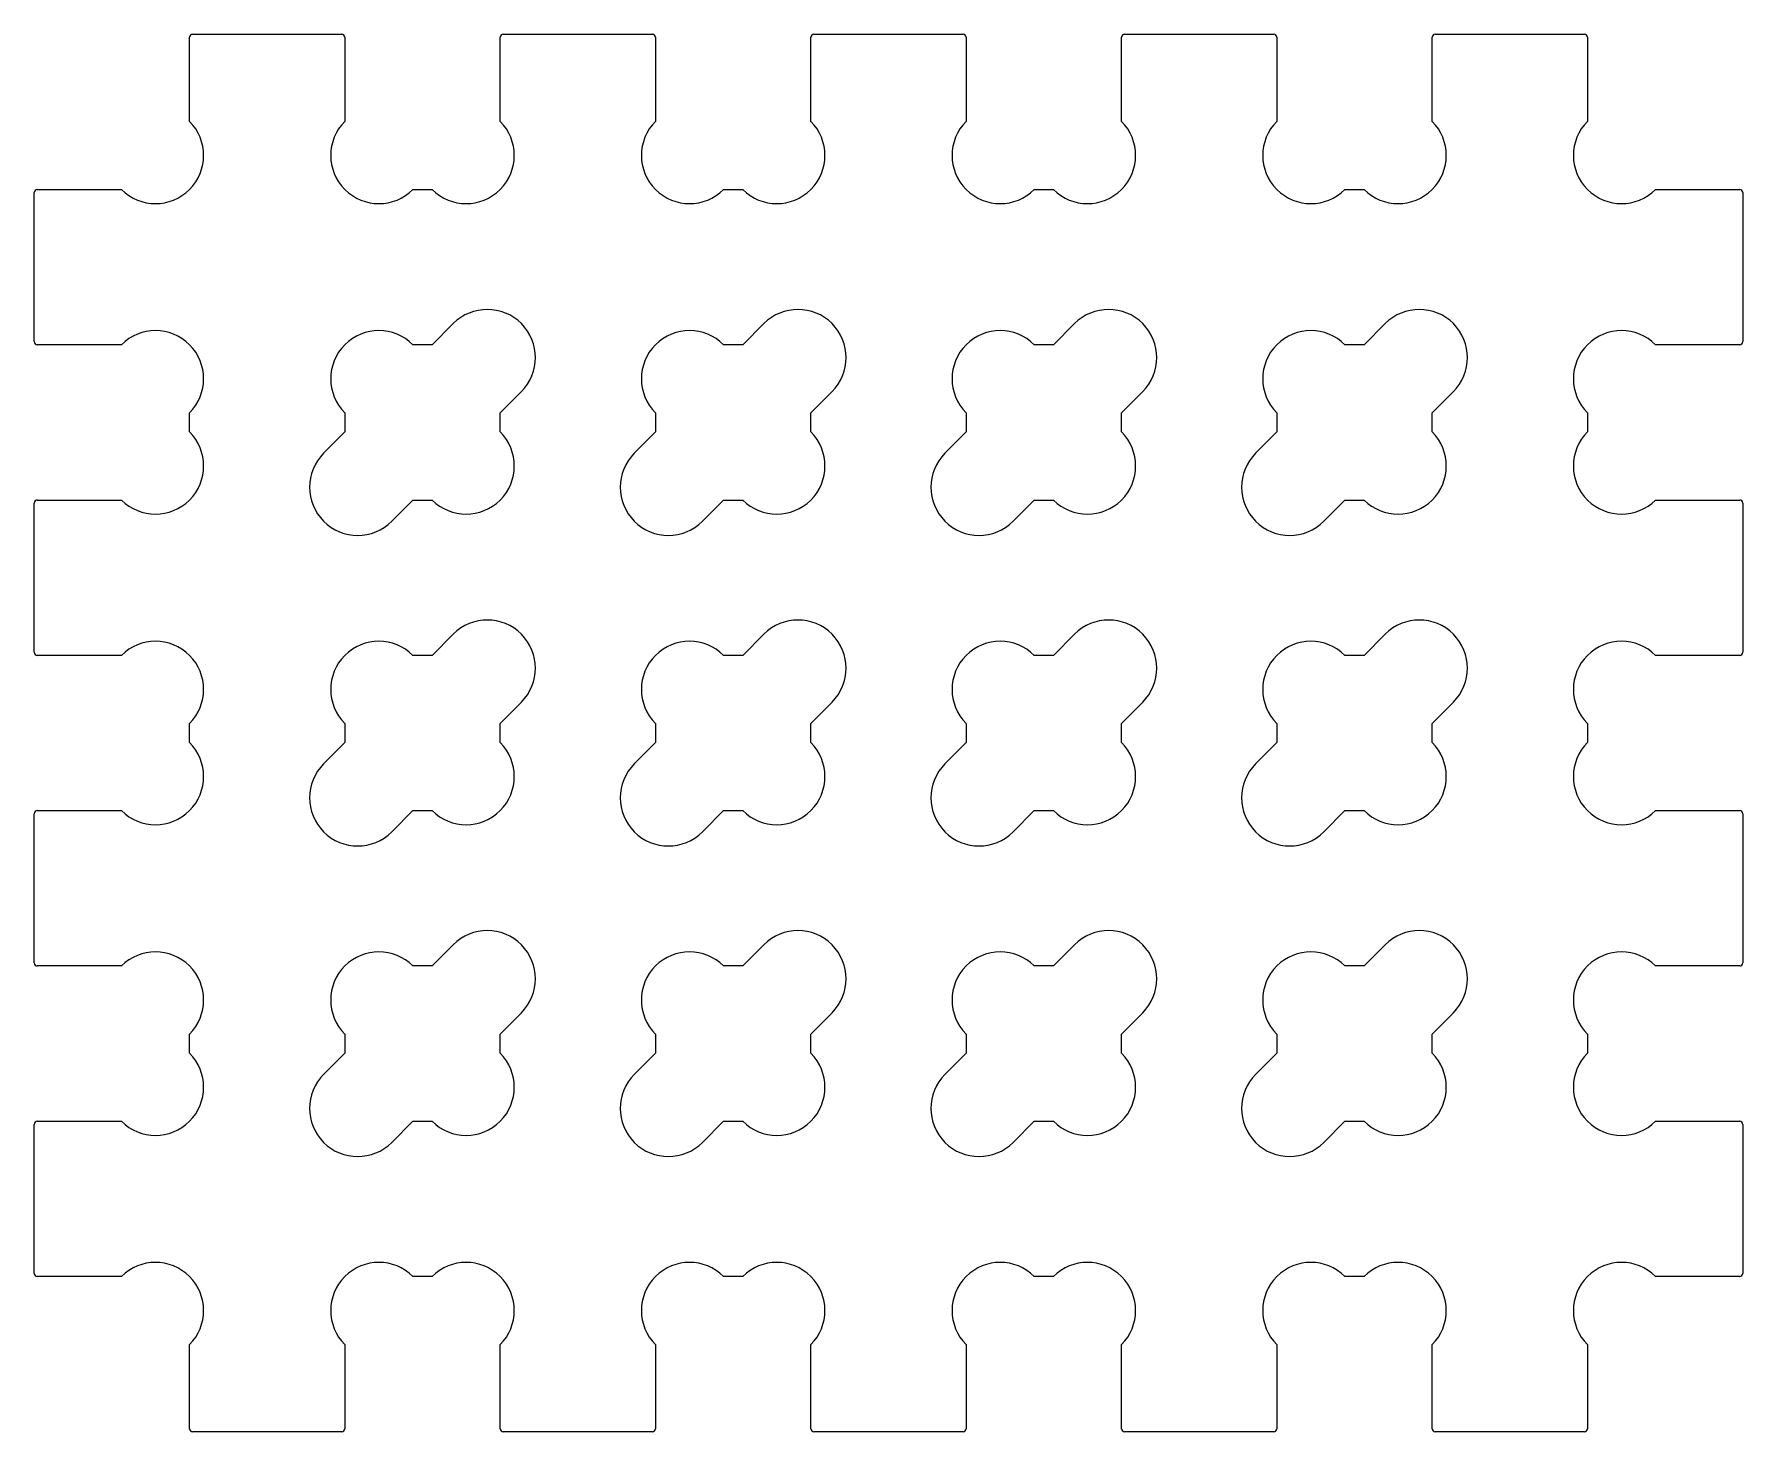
# Model space of a CAD drawing. Header units: millimetres. Extents: x -27.5 to 27.5, y -22.5 to 22.5.
import ezdxf

# ---------------------------------------------------------------- set-up
doc = ezdxf.new("R2010")
doc.units = ezdxf.units.MM
doc.layers.get('0').update_dxf_attribs({"lineweight": 0})
doc.layers.add('holes', color=1, linetype='Continuous', lineweight=0)

msp = doc.modelspace()

# ---------------------------------------------------------------- linework, layer by layer
for p, q in [((-22.5, 19.692), (-22.5, 22.4)), ((-22.4, 22.5), (-17.6, 22.5)), ((-17.5, 22.4), (-17.5, 19.692)), ((-12.5, 19.692), (-12.5, 22.4)), ((-12.4, 22.5), (-7.6, 22.5)), ((-7.5, 22.4), (-7.5, 19.692)), ((-2.5, 19.692), (-2.5, 22.4)), ((-2.4, 22.5), (2.4, 22.5)), ((2.5, 22.4), (2.5, 19.692)), ((7.5, 19.692), (7.5, 22.4)), ((7.6, 22.5), (12.4, 22.5)), ((12.5, 22.4), (12.5, 19.692)), ((17.5, 19.692), (17.5, 22.4)), ((17.6, 22.5), (22.4, 22.5)), ((22.5, 22.4), (22.5, 19.692)), ((-27.5, 12.6), (-27.5, 17.4)), ((-27.4, 17.5), (-24.692, 17.5)), ((-15.308, 17.5), (-14.692, 17.5)), ((-5.308, 17.5), (-4.692, 17.5)), ((4.692, 17.5), (5.308, 17.5)), ((14.692, 17.5), (15.308, 17.5)), ((24.692, 17.5), (27.4, 17.5)), ((27.5, 17.4), (27.5, 12.6)), ((-24.692, 12.5), (-27.4, 12.5)), ((27.4, 12.5), (24.692, 12.5)), ((-22.5, 9.692), (-22.5, 10.308)), ((22.5, 10.308), (22.5, 9.692)), ((-27.5, 2.6), (-27.5, 7.4)), ((-27.4, 7.5), (-24.692, 7.5)), ((24.692, 7.5), (27.4, 7.5)), ((27.5, 7.4), (27.5, 2.6)), ((-24.692, 2.5), (-27.4, 2.5)), ((27.4, 2.5), (24.692, 2.5)), ((-22.5, -0.308), (-22.5, 0.308)), ((22.5, 0.308), (22.5, -0.308)), ((-27.5, -7.4), (-27.5, -2.6)), ((-27.4, -2.5), (-24.692, -2.5)), ((24.692, -2.5), (27.4, -2.5)), ((27.5, -2.6), (27.5, -7.4)), ((-24.692, -7.5), (-27.4, -7.5)), ((27.4, -7.5), (24.692, -7.5)), ((-22.5, -10.308), (-22.5, -9.692)), ((22.5, -9.692), (22.5, -10.308)), ((-27.5, -17.4), (-27.5, -12.6)), ((-27.4, -12.5), (-24.692, -12.5)), ((24.692, -12.5), (27.4, -12.5)), ((27.5, -12.6), (27.5, -17.4)), ((-24.692, -17.5), (-27.4, -17.5)), ((-14.692, -17.5), (-15.308, -17.5)), ((-4.692, -17.5), (-5.308, -17.5)), ((5.308, -17.5), (4.692, -17.5)), ((15.308, -17.5), (14.692, -17.5)), ((27.4, -17.5), (24.692, -17.5)), ((-22.5, -22.4), (-22.5, -19.692)), ((-17.5, -19.692), (-17.5, -22.4)), ((-12.5, -22.4), (-12.5, -19.692)), ((-7.5, -19.692), (-7.5, -22.4)), ((-2.5, -22.4), (-2.5, -19.692)), ((2.5, -19.692), (2.5, -22.4)), ((7.5, -22.4), (7.5, -19.692)), ((12.5, -19.692), (12.5, -22.4)), ((17.5, -22.4), (17.5, -19.692)), ((22.5, -19.692), (22.5, -22.4)), ((-17.6, -22.5), (-22.4, -22.5)), ((-7.6, -22.5), (-12.4, -22.5)), ((2.4, -22.5), (-2.4, -22.5)), ((12.4, -22.5), (7.6, -22.5)), ((22.4, -22.5), (17.6, -22.5))]:
    msp.add_line(p, q)
for centre, radius, start, end in [((-22.4, 22.4), 0.1, 90, 180), ((-17.6, 22.4), 0.1, 0, 90), ((-12.4, 22.4), 0.1, 90, 180), ((-7.6, 22.4), 0.1, 0, 90), ((-2.4, 22.4), 0.1, 90, 180), ((2.4, 22.4), 0.1, 0, 90), ((7.6, 22.4), 0.1, 90, 180), ((12.4, 22.4), 0.1, 0, 90), ((17.6, 22.4), 0.1, 90, 180), ((22.4, 22.4), 0.1, 0, 90), ((-23.596, 18.596), 1.55, 225, 45), ((-16.404, 18.596), 1.55, 135, 315), ((-13.596, 18.596), 1.55, 225, 45), ((-6.404, 18.596), 1.55, 135, 315), ((-3.596, 18.596), 1.55, 225, 45), ((3.596, 18.596), 1.55, 135, 315), ((6.404, 18.596), 1.55, 225, 45), ((13.596, 18.596), 1.55, 135, 315), ((16.404, 18.596), 1.55, 225, 45), ((23.596, 18.596), 1.55, 135, 315), ((-27.4, 17.4), 0.1, 90, 180), ((27.4, 17.4), 0.1, 0, 90), ((-23.596, 11.404), 1.55, 315, 135), ((23.596, 11.404), 1.55, 45, 225), ((-27.4, 12.6), 0.1, 180, 270), ((27.4, 12.6), 0.1, 270, 0), ((-23.596, 8.596), 1.55, 225, 45), ((23.596, 8.596), 1.55, 135, 315), ((-27.4, 7.4), 0.1, 90, 180), ((27.4, 7.4), 0.1, 0, 90), ((-23.596, 1.404), 1.55, 315, 135), ((23.596, 1.404), 1.55, 45, 225), ((-27.4, 2.6), 0.1, 180, 270), ((27.4, 2.6), 0.1, 270, 0), ((-23.596, -1.404), 1.55, 225, 45), ((23.596, -1.404), 1.55, 135, 315), ((-27.4, -2.6), 0.1, 90, 180), ((27.4, -2.6), 0.1, 0, 90), ((-23.596, -8.596), 1.55, 315, 135), ((23.596, -8.596), 1.55, 45, 225), ((-27.4, -7.4), 0.1, 180, 270), ((27.4, -7.4), 0.1, 270, 0), ((-23.596, -11.404), 1.55, 225, 45), ((23.596, -11.404), 1.55, 135, 315), ((-27.4, -12.6), 0.1, 90, 180), ((27.4, -12.6), 0.1, 0, 90), ((-23.596, -18.596), 1.55, 315, 135), ((-16.404, -18.596), 1.55, 45, 225), ((-13.596, -18.596), 1.55, 315, 135), ((-6.404, -18.596), 1.55, 45, 225), ((-3.596, -18.596), 1.55, 315, 135), ((3.596, -18.596), 1.55, 45, 225), ((6.404, -18.596), 1.55, 315, 135), ((13.596, -18.596), 1.55, 45, 225), ((16.404, -18.596), 1.55, 315, 135), ((23.596, -18.596), 1.55, 45, 225), ((-27.4, -17.4), 0.1, 180, 270), ((27.4, -17.4), 0.1, 270, 0), ((-22.4, -22.4), 0.1, 180, 270), ((-17.6, -22.4), 0.1, 270, 0), ((-12.4, -22.4), 0.1, 180, 270), ((-7.6, -22.4), 0.1, 270, 0), ((-2.4, -22.4), 0.1, 180, 270), ((2.4, -22.4), 0.1, 270, 0), ((7.6, -22.4), 0.1, 180, 270), ((12.4, -22.4), 0.1, 270, 0), ((17.6, -22.4), 0.1, 180, 270), ((22.4, -22.4), 0.1, 270, 0)]:
    msp.add_arc(centre, radius, start, end)
at = {"layer": 'holes'}
for p, q in [((-14.01, 13.182), (-14.692, 12.5)), ((-4.01, 13.182), (-4.692, 12.5)), ((5.99, 13.182), (5.308, 12.5)), ((15.99, 13.182), (15.308, 12.5)), ((-14.692, 12.5), (-15.308, 12.5)), ((-4.692, 12.5), (-5.308, 12.5)), ((5.308, 12.5), (4.692, 12.5)), ((15.308, 12.5), (14.692, 12.5)), ((-12.5, 10.308), (-11.818, 10.99)), ((-2.5, 10.308), (-1.818, 10.99)), ((7.5, 10.308), (8.182, 10.99)), ((17.5, 10.308), (18.182, 10.99)), ((-17.5, 10.308), (-17.5, 9.692)), ((-12.5, 9.692), (-12.5, 10.308)), ((-7.5, 10.308), (-7.5, 9.692)), ((-2.5, 9.692), (-2.5, 10.308)), ((2.5, 10.308), (2.5, 9.692)), ((7.5, 9.692), (7.5, 10.308)), ((12.5, 10.308), (12.5, 9.692)), ((17.5, 9.692), (17.5, 10.308)), ((-17.5, 9.692), (-18.182, 9.01)), ((-7.5, 9.692), (-8.182, 9.01)), ((2.5, 9.692), (1.818, 9.01)), ((12.5, 9.692), (11.818, 9.01)), ((-15.99, 6.818), (-15.308, 7.5)), ((-15.308, 7.5), (-14.692, 7.5)), ((-5.99, 6.818), (-5.308, 7.5)), ((-5.308, 7.5), (-4.692, 7.5)), ((4.01, 6.818), (4.692, 7.5)), ((4.692, 7.5), (5.308, 7.5)), ((14.01, 6.818), (14.692, 7.5)), ((14.692, 7.5), (15.308, 7.5)), ((-14.01, 3.182), (-14.692, 2.5)), ((-4.01, 3.182), (-4.692, 2.5)), ((5.99, 3.182), (5.308, 2.5)), ((15.99, 3.182), (15.308, 2.5)), ((-14.692, 2.5), (-15.308, 2.5)), ((-4.692, 2.5), (-5.308, 2.5)), ((5.308, 2.5), (4.692, 2.5)), ((15.308, 2.5), (14.692, 2.5)), ((-12.5, 0.308), (-11.818, 0.99)), ((-2.5, 0.308), (-1.818, 0.99)), ((7.5, 0.308), (8.182, 0.99)), ((17.5, 0.308), (18.182, 0.99)), ((-17.5, 0.308), (-17.5, -0.308)), ((-12.5, -0.308), (-12.5, 0.308)), ((-7.5, 0.308), (-7.5, -0.308)), ((-2.5, -0.308), (-2.5, 0.308)), ((2.5, 0.308), (2.5, -0.308)), ((7.5, -0.308), (7.5, 0.308)), ((12.5, 0.308), (12.5, -0.308)), ((17.5, -0.308), (17.5, 0.308)), ((-17.5, -0.308), (-18.182, -0.99)), ((-7.5, -0.308), (-8.182, -0.99)), ((2.5, -0.308), (1.818, -0.99)), ((12.5, -0.308), (11.818, -0.99)), ((-15.99, -3.182), (-15.308, -2.5)), ((-15.308, -2.5), (-14.692, -2.5)), ((-5.99, -3.182), (-5.308, -2.5)), ((-5.308, -2.5), (-4.692, -2.5)), ((4.01, -3.182), (4.692, -2.5)), ((4.692, -2.5), (5.308, -2.5)), ((14.01, -3.182), (14.692, -2.5)), ((14.692, -2.5), (15.308, -2.5)), ((-14.01, -6.818), (-14.692, -7.5)), ((-4.01, -6.818), (-4.692, -7.5)), ((5.99, -6.818), (5.308, -7.5)), ((15.99, -6.818), (15.308, -7.5)), ((-14.692, -7.5), (-15.308, -7.5)), ((-4.692, -7.5), (-5.308, -7.5)), ((5.308, -7.5), (4.692, -7.5)), ((15.308, -7.5), (14.692, -7.5)), ((-12.5, -9.692), (-11.818, -9.01)), ((-2.5, -9.692), (-1.818, -9.01)), ((7.5, -9.692), (8.182, -9.01)), ((17.5, -9.692), (18.182, -9.01)), ((-17.5, -9.692), (-17.5, -10.308)), ((-12.5, -10.308), (-12.5, -9.692)), ((-7.5, -9.692), (-7.5, -10.308)), ((-2.5, -10.308), (-2.5, -9.692)), ((2.5, -9.692), (2.5, -10.308)), ((7.5, -10.308), (7.5, -9.692)), ((12.5, -9.692), (12.5, -10.308)), ((17.5, -10.308), (17.5, -9.692)), ((-17.5, -10.308), (-18.182, -10.99)), ((-7.5, -10.308), (-8.182, -10.99)), ((2.5, -10.308), (1.818, -10.99)), ((12.5, -10.308), (11.818, -10.99)), ((-15.99, -13.182), (-15.308, -12.5)), ((-15.308, -12.5), (-14.692, -12.5)), ((-5.99, -13.182), (-5.308, -12.5)), ((-5.308, -12.5), (-4.692, -12.5)), ((4.01, -13.182), (4.692, -12.5)), ((4.692, -12.5), (5.308, -12.5)), ((14.01, -13.182), (14.692, -12.5)), ((14.692, -12.5), (15.308, -12.5))]:
    msp.add_line(p, q, dxfattribs=at)
for centre, start, end in [((-12.914, 12.086), 315, 135), ((-2.914, 12.086), 315, 135), ((7.086, 12.086), 315, 135), ((17.086, 12.086), 315, 135), ((-16.404, 11.404), 45, 225), ((-6.404, 11.404), 45, 225), ((3.596, 11.404), 45, 225), ((13.596, 11.404), 45, 225), ((-13.596, 8.596), 225, 45), ((-3.596, 8.596), 225, 45), ((6.404, 8.596), 225, 45), ((16.404, 8.596), 225, 45), ((-17.086, 7.914), 135, 315), ((-7.086, 7.914), 135, 315), ((2.914, 7.914), 135, 315), ((12.914, 7.914), 135, 315), ((-12.914, 2.086), 315, 135), ((-2.914, 2.086), 315, 135), ((7.086, 2.086), 315, 135), ((17.086, 2.086), 315, 135), ((-16.404, 1.404), 45, 225), ((-6.404, 1.404), 45, 225), ((3.596, 1.404), 45, 225), ((13.596, 1.404), 45, 225), ((-13.596, -1.404), 225, 45), ((-3.596, -1.404), 225, 45), ((6.404, -1.404), 225, 45), ((16.404, -1.404), 225, 45), ((-17.086, -2.086), 135, 315), ((-7.086, -2.086), 135, 315), ((2.914, -2.086), 135, 315), ((12.914, -2.086), 135, 315), ((-12.914, -7.914), 315, 135), ((-2.914, -7.914), 315, 135), ((7.086, -7.914), 315, 135), ((17.086, -7.914), 315, 135), ((-16.404, -8.596), 45, 225), ((-6.404, -8.596), 45, 225), ((3.596, -8.596), 45, 225), ((13.596, -8.596), 45, 225), ((-13.596, -11.404), 225, 45), ((-3.596, -11.404), 225, 45), ((6.404, -11.404), 225, 45), ((16.404, -11.404), 225, 45), ((-17.086, -12.086), 135, 315), ((-7.086, -12.086), 135, 315), ((2.914, -12.086), 135, 315), ((12.914, -12.086), 135, 315)]:
    msp.add_arc(centre, 1.55, start, end, dxfattribs=at)

doc.saveas('drawing.dxf')
